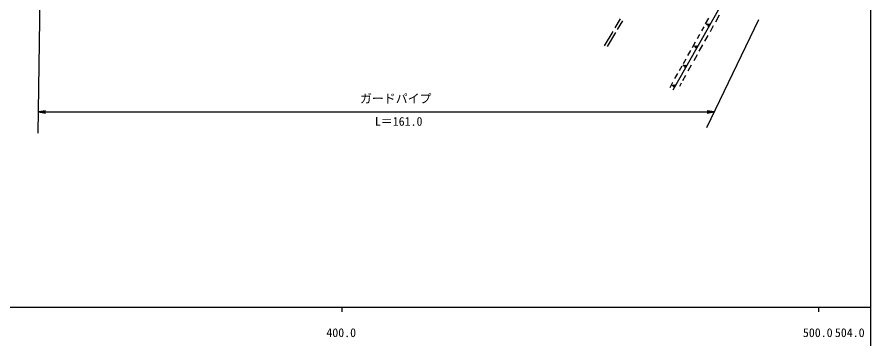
# Model space of a CAD drawing. Units: millimetres, scale not verified. Extents: x 40000 to 680000, y 20000 to 380000.
# Drawn here: x 399824 to 579000, y 198357 to 265796 of the extents above; entities that cross this region are included whole.
import ezdxf
from ezdxf.enums import TextEntityAlignment as Align

# ---------------------------------------------------------------- set-up
doc = ezdxf.new("R2010")
doc.units = ezdxf.units.MM
doc.header["$LTSCALE"] = 1000
for name, color, linetype, lineweight in [('M-BGD', 7, 'Continuous', 25), ('M-BMK-SRVR', 3, 'Continuous', 25), ('M-STR-STR3', 7, 'Continuous', 25), ('M-TTL-BAND', 7, 'Continuous', 25)]:
    doc.layers.add(name, color=color, linetype=linetype, lineweight=lineweight)
doc.styles.add('ＭＳ ゴシック', font='')
doc.styles.get('ＭＳ ゴシック').set_extended_font_data('MS Gothic')

# ---------------------------------------------------------------- blocks, each defined once
blk = doc.blocks.new('open_arrow')
at = {"color": 0, "linetype": 'Continuous', "lineweight": -2}
blk.add_lwpolyline([(7.5, 1.25), (0, 0), (7.5, -1.25)], dxfattribs=at)

msp = doc.modelspace()

# ---------------------------------------------------------------- linework, layer by layer
at = {"layer": 'M-BGD'}
for p, q in [((537498, 250555), (554076, 279735)), ((526406, 265398), (525287, 263543)), ((544317, 264365), (544991, 265563)), ((546439, 264813), (547254, 266271)), ((525850, 263188), (526971, 265047)), ((543500, 262910), (543977, 263759)), ((544350, 264428), (544770, 264198)), ((544860, 264368), (544670, 264018)), ((545050, 264378), (544760, 263858)), ((545240, 264378), (544850, 263688)), ((545314, 262804), (545991, 264012)), ((524813, 262758), (523020, 259786)), ((523691, 259611), (525484, 262583)), ((542599, 261308), (543110, 262216)), ((544147, 260718), (544823, 261927)), ((541557, 259454), (542201, 260600)), ((541770, 259828), (542170, 259608)), ((542990, 258652), (543749, 260007)), ((540606, 257764), (541178, 258781)), ((542260, 259768), (542080, 259438)), ((542450, 259778), (542170, 259278)), ((542630, 259778), (542250, 259118)), ((539653, 256067), (540224, 257084)), ((541888, 256681), (542591, 257938)), ((538848, 254636), (539386, 255593)), ((539500, 255788), (539890, 255568)), ((539980, 255728), (539800, 255408)), ((540160, 255738), (539880, 255258)), ((540330, 255748), (539960, 255098)), ((540679, 254522), (541380, 255774)), ((537872, 252900), (538493, 254005)), ((539555, 252514), (540168, 253609)), ((536842, 251067), (537460, 252166)), ((537160, 251628), (537540, 251418)), ((537630, 251568), (537450, 251258)), ((537800, 251578), (537530, 251108)), ((537970, 251588), (537610, 250958)), ((538898, 251339), (539262, 251991))]:
    msp.add_line(p, q, dxfattribs=at)
at = {"layer": 'M-BMK-SRVR'}
msp.add_line((555396, 265213), (544483, 242610), dxfattribs=at)
at = {"layer": 'M-STR-STR3'}
for p, q in [((404274, 241450), (405047, 296015)), ((404336, 245911), (546077, 245911))]:
    msp.add_line(p, q, dxfattribs=at)
at = {"layer": 'M-TTL-BAND'}
for p, q in [((579000, 20000), (579000, 370000)), ((40000, 205000), (579000, 205000)), ((468000, 205000), (468000, 204000)), ((568000, 205000), (568000, 204000))]:
    msp.add_line(p, q, dxfattribs=at)

# ---------------------------------------------------------------- block references
at = {"layer": 'M-STR-STR3', "xscale": 193, "yscale": 193}
msp.add_blockref('open_arrow', (404336, 245911), dxfattribs=at)
at = {"layer": 'M-STR-STR3', "xscale": 193, "yscale": 193, "rotation": 180}
msp.add_blockref('open_arrow', (546077, 245911), dxfattribs=at)

# ---------------------------------------------------------------- texts
at = {"layer": 'M-STR-STR3', "style": 'ＭＳ ゴシック'}
for s, p in [('ガードパイプ', (471775, 247245)), ('L＝161.0', (474912, 242476))]:
    msp.add_text(s, height=1833, dxfattribs=at).set_placement(p, align=Align.BOTTOM_LEFT)
at = {"layer": 'M-TTL-BAND', "style": 'ＭＳ ゴシック'}
for s, p in [('400.0', (467844, 198195)), ('500.0', (567844, 198195)), ('504.0', (574558, 198195))]:
    msp.add_text(s, height=1833, dxfattribs=at).set_placement(p, align=Align.BOTTOM_CENTER)

doc.saveas('drawing.dxf')
